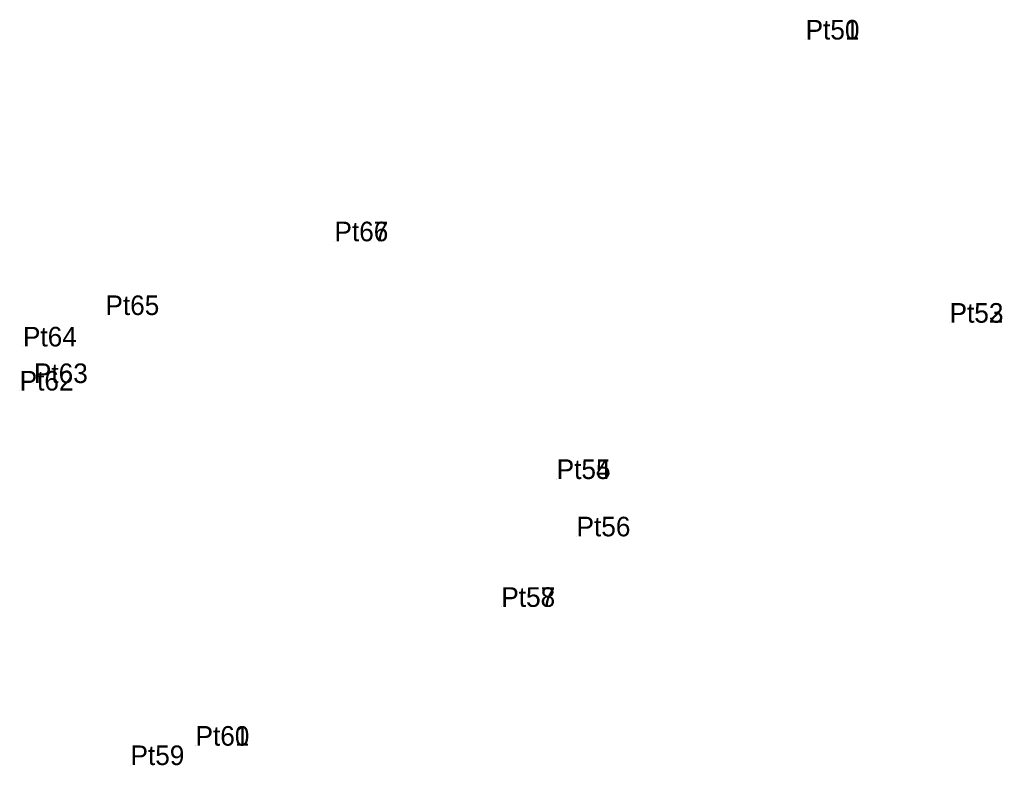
# Model space of a CAD drawing. Extents: x 549210 to 552524, y 1837658 to 1841724.
# Drawn here: x 551996.97 to 552042.13, y 1839369.43 to 1839403.7 of the extents above; entities that cross this region are included whole.
import ezdxf

# ---------------------------------------------------------------- set-up
doc = ezdxf.new("R2010")
doc.units = 0
doc.layers.add('Level 12', color=7, linetype='Continuous')
doc.layers.add('Level 7', color=7, linetype='Continuous')

msp = doc.modelspace()

# ---------------------------------------------------------------- linework, layer by layer
at = {"layer": 'Level 7'}
for p, q in [((552033.089, 1839402.788), (552033.089, 1839402.788)), ((552033.091, 1839402.788), (552033.091, 1839402.788)), ((552011.441, 1839393.517), (552011.441, 1839393.517)), ((552011.441, 1839393.516), (552011.441, 1839393.516)), ((552000.916, 1839390.127), (552000.916, 1839390.127)), ((552039.702, 1839389.775), (552039.702, 1839389.775)), ((552039.709, 1839389.773), (552039.709, 1839389.773)), ((551997.127, 1839388.683), (551997.127, 1839388.683)), ((551997.631, 1839387.001), (551997.631, 1839387.001)), ((551996.975, 1839386.656), (551996.975, 1839386.656)), ((552021.652, 1839382.592), (552021.652, 1839382.592)), ((552021.652, 1839382.588), (552021.652, 1839382.588)), ((552022.565, 1839379.956), (552022.565, 1839379.956)), ((552019.107, 1839376.714), (552019.107, 1839376.714)), ((552019.112, 1839376.715), (552019.112, 1839376.715)), ((552005.055, 1839370.334), (552005.055, 1839370.334)), ((552005.058, 1839370.336), (552005.058, 1839370.336)), ((552002.068, 1839369.444), (552002.068, 1839369.444))]:
    msp.add_line(p, q, dxfattribs=at)

# ---------------------------------------------------------------- texts
at = {"layer": 'Level 12'}
for s, p in [('Pt51', (552033.089, 1839402.788)), ('Pt50', (552033.091, 1839402.788)), ('Pt66', (552011.441, 1839393.517)), ('Pt67', (552011.441, 1839393.516)), ('Pt65', (552000.916, 1839390.127)), ('Pt52', (552039.702, 1839389.775)), ('Pt53', (552039.709, 1839389.773)), ('Pt64', (551997.127, 1839388.683)), ('Pt62', (551996.975, 1839386.656)), ('Pt63', (551997.631, 1839387.001)), ('Pt55', (552021.652, 1839382.592)), ('Pt54', (552021.652, 1839382.588)), ('Pt56', (552022.565, 1839379.956)), ('Pt58', (552019.107, 1839376.714)), ('Pt57', (552019.112, 1839376.715)), ('Pt60', (552005.055, 1839370.334)), ('Pt61', (552005.058, 1839370.336)), ('Pt59', (552002.068, 1839369.444))]:
    msp.add_text(s, height=0.9, dxfattribs=at).set_placement(p)

doc.saveas('drawing.dxf')
